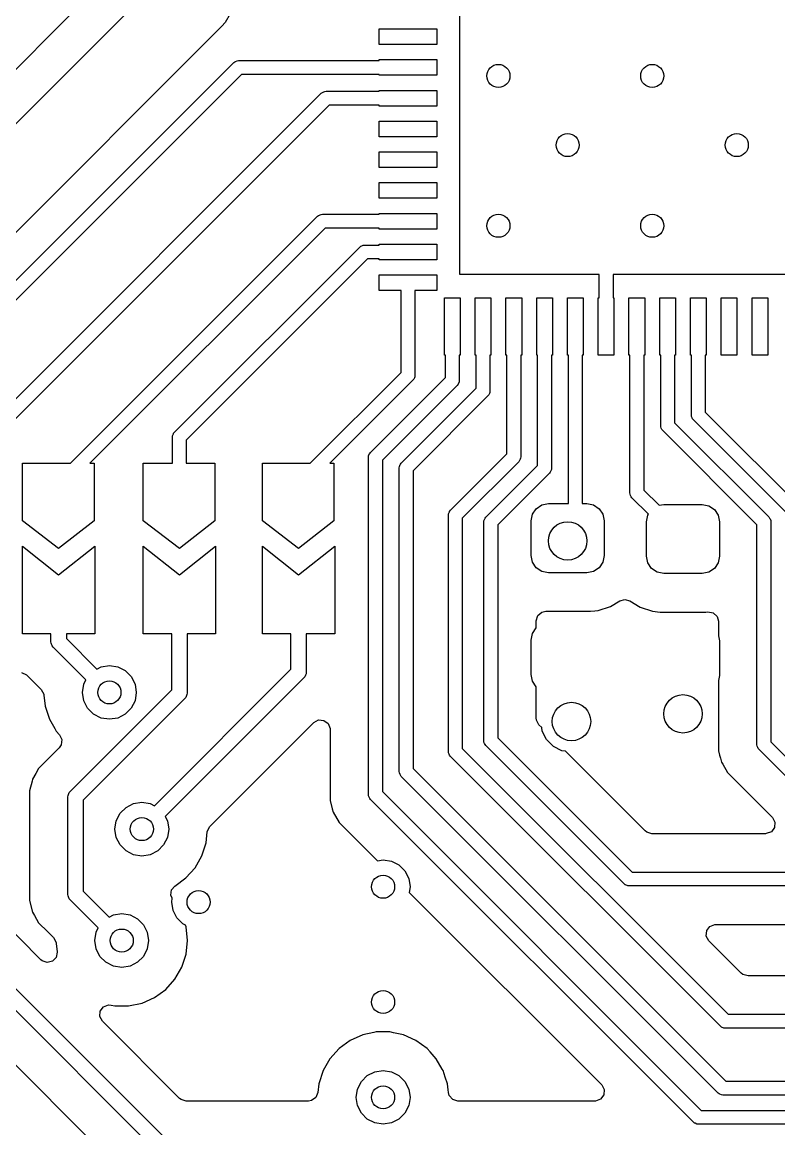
# Model space of a CAD drawing. Extents: x 70 to 224, y -154 to -54.
# Drawn here: x 118.7 to 128.55, y -103.25 to -88.85 of the extents above; entities that cross this region are included whole.
import ezdxf

# ---------------------------------------------------------------- set-up
doc = ezdxf.new("R2010")
doc.units = 0
doc.layers.add('BLACK', color=7, linetype='CONTINUOUS')

msp = doc.modelspace()

# ---------------------------------------------------------------- linework, layer by layer
at = {"layer": 'BLACK', "linetype": 'CONTINUOUS'}
for p, q in [((124.3981, -92.1358), (124.3981, -86.729999)), ((115.346447, -93.446447), (120.449998, -88.342895)), ((119.387478, -88.6976), (115.964043, -92.121035)), ((121.411938, -88.741344), (121.346675, -88.854383)), ((121.303551, -88.903556), (116.053553, -94.153553)), ((121.346666, -88.854391), (121.303551, -88.903556)), ((121.346675, -88.854383), (121.346666, -88.854391)), ((123.348801, -89.142), (123.348801, -88.938)), ((123.348801, -88.938), (124.098801, -88.938)), ((124.098801, -88.938), (124.098801, -89.142)), ((124.098801, -89.142), (123.348801, -89.142)), ((116.24272, -94.59), (121.456361, -89.376359)), ((121.456361, -89.376359), (121.469999, -89.365167)), ((121.469999, -89.365167), (121.479501, -89.36123)), ((121.479501, -89.36123), (121.502443, -89.351728)), ((121.502443, -89.351728), (121.520001, -89.349999)), ((121.520001, -89.349999), (123.348801, -89.349999)), ((123.348801, -89.349999), (123.348801, -89.337999)), ((123.348801, -89.337999), (124.098801, -89.337999)), ((124.098801, -89.337999), (124.098801, -89.541999)), ((121.557281, -89.529999), (116.49728, -94.59)), ((123.348801, -89.529999), (121.557281, -89.529999)), ((123.348801, -89.541999), (123.348801, -89.529999)), ((124.098801, -89.541999), (123.348801, -89.541999)), ((117.78272, -94.59), (122.59636, -89.776361)), ((122.59636, -89.776361), (122.609997, -89.765168)), ((122.609997, -89.765168), (122.629002, -89.757296)), ((122.629002, -89.757296), (122.642441, -89.75173)), ((122.642441, -89.75173), (122.659999, -89.750001)), ((122.659999, -89.750001), (123.348801, -89.750001)), ((123.348801, -89.750001), (123.348801, -89.738001)), ((123.348801, -89.738001), (124.098801, -89.738001)), ((124.098801, -89.738001), (124.098801, -89.942001)), ((122.697278, -89.930001), (118.03728, -94.59)), ((123.348801, -89.930001), (122.697278, -89.930001)), ((123.348801, -89.942001), (123.348801, -89.930001)), ((124.098801, -89.942001), (123.348801, -89.942001)), ((123.348801, -90.342), (123.348801, -90.138)), ((123.348801, -90.138), (124.098801, -90.138)), ((124.098801, -90.138), (124.098801, -90.342)), ((124.098801, -90.342), (123.348801, -90.342)), ((123.348801, -90.741999), (123.348801, -90.537999)), ((123.348801, -90.537999), (124.098801, -90.537999)), ((124.098801, -90.537999), (124.098801, -90.741999)), ((124.098801, -90.741999), (123.348801, -90.741999)), ((123.348801, -91.142001), (123.348801, -90.938001)), ((123.348801, -90.938001), (124.098801, -90.938001)), ((124.098801, -90.938001), (124.098801, -91.142001)), ((124.098801, -91.142001), (123.348801, -91.142001)), ((119.33272, -94.59), (122.546361, -91.37636)), ((122.546361, -91.37636), (122.559999, -91.365167)), ((122.559999, -91.365167), (122.592442, -91.351729)), ((122.592442, -91.351729), (122.61, -91.35)), ((122.61, -91.35), (123.348801, -91.35)), ((123.348801, -91.35), (123.348801, -91.338)), ((123.348801, -91.338), (124.098801, -91.338)), ((124.098801, -91.338), (124.098801, -91.542)), ((122.647279, -91.53), (119.58728, -94.59)), ((123.348801, -91.53), (122.647279, -91.53)), ((123.348801, -91.542), (123.348801, -91.53)), ((124.098801, -91.542), (123.348801, -91.542)), ((120.68636, -94.18636), (123.096361, -91.776359)), ((123.096361, -91.776359), (123.109999, -91.765167)), ((123.109999, -91.765167), (123.122937, -91.759808)), ((123.122937, -91.759808), (123.142443, -91.751728)), ((123.142443, -91.751728), (123.160001, -91.749999)), ((123.160001, -91.749999), (123.348801, -91.749999)), ((123.348801, -91.749999), (123.348801, -91.737999)), ((123.348801, -91.737999), (124.098801, -91.737999)), ((124.098801, -91.737999), (124.098801, -91.941999)), ((123.197281, -91.929999), (120.84, -94.28728)), ((123.348801, -91.929999), (123.197281, -91.929999)), ((123.348801, -91.941999), (123.348801, -91.929999)), ((124.098801, -91.941999), (123.348801, -91.941999)), ((123.348801, -92.341998), (123.348801, -92.137998)), ((123.348801, -92.137998), (124.098801, -92.137998)), ((124.098801, -92.137998), (124.098801, -92.341998)), ((126.210001, -92.1358), (124.3981, -92.1358)), ((126.210001, -92.435101), (126.210001, -92.1358)), ((129.4019, -92.1358), (126.390001, -92.1358)), ((126.390001, -92.1358), (126.390001, -92.435101)), ((123.633801, -92.341998), (123.348801, -92.341998)), ((123.633801, -93.408919), (123.633801, -92.341998)), ((124.098801, -92.341998), (123.813801, -92.341998)), ((123.813801, -92.341998), (123.813801, -93.446199)), ((124.198, -93.185101), (124.198, -92.435101)), ((124.198, -92.435101), (124.402, -92.435101)), ((124.402, -92.435101), (124.402, -93.185101)), ((124.597999, -93.185101), (124.597999, -92.435101)), ((124.597999, -92.435101), (124.801999, -92.435101)), ((124.801999, -92.435101), (124.801999, -93.185101)), ((124.998001, -93.185101), (124.998001, -92.435101)), ((124.998001, -92.435101), (125.202001, -92.435101)), ((125.202001, -92.435101), (125.202001, -93.185101)), ((125.398, -93.185101), (125.398, -92.435101)), ((125.398, -92.435101), (125.602, -92.435101)), ((125.602, -92.435101), (125.602, -93.185101)), ((125.797999, -93.185101), (125.797999, -92.435101)), ((125.797999, -92.435101), (126.001999, -92.435101)), ((126.001999, -92.435101), (126.001999, -93.185101)), ((126.198001, -93.185101), (126.198001, -92.435101)), ((126.198001, -92.435101), (126.210001, -92.435101)), ((126.390001, -92.435101), (126.402001, -92.435101)), ((126.402001, -92.435101), (126.402001, -93.185101)), ((126.598, -93.185101), (126.598, -92.435101)), ((126.598, -92.435101), (126.802, -92.435101)), ((126.802, -92.435101), (126.802, -93.185101)), ((126.998, -93.185101), (126.998, -92.435101)), ((126.998, -92.435101), (127.202, -92.435101)), ((127.202, -92.435101), (127.202, -93.185101)), ((127.397999, -93.185101), (127.397999, -92.435101)), ((127.397999, -92.435101), (127.601999, -92.435101)), ((127.601999, -92.435101), (127.601999, -93.185101)), ((127.798001, -93.185101), (127.798001, -92.435101)), ((127.798001, -92.435101), (128.002001, -92.435101)), ((128.002001, -92.435101), (128.002001, -93.185101)), ((128.198, -93.185101), (128.198, -92.435101)), ((128.198, -92.435101), (128.402, -92.435101)), ((128.402, -92.435101), (128.402, -93.185101)), ((124.21, -93.185101), (124.198, -93.185101)), ((124.21, -93.475318), (124.21, -93.185101)), ((124.402, -93.185101), (124.39, -93.185101)), ((124.39, -93.185101), (124.39, -93.512598)), ((124.609999, -93.185101), (124.597999, -93.185101)), ((124.609999, -93.612721), (124.609999, -93.185101)), ((124.801999, -93.185101), (124.789999, -93.185101)), ((124.789999, -93.185101), (124.789999, -93.650001)), ((125.010001, -93.185101), (124.998001, -93.185101)), ((125.010001, -94.468163), (125.010001, -93.185101)), ((125.202001, -93.185101), (125.190001, -93.185101)), ((125.190001, -93.185101), (125.190001, -94.505443)), ((125.41, -93.185101), (125.398, -93.185101)), ((125.41, -94.618164), (125.41, -93.185101)), ((125.602, -93.185101), (125.59, -93.185101)), ((125.59, -93.185101), (125.59, -94.655444)), ((125.809999, -93.185101), (125.797999, -93.185101)), ((125.809999, -95.115), (125.809999, -93.185101)), ((126.001999, -93.185101), (125.989999, -93.185101)), ((125.989999, -93.185101), (125.989999, -95.115)), ((126.402001, -93.185101), (126.198001, -93.185101)), ((126.61, -93.185101), (126.598, -93.185101)), ((126.61, -94.975), (126.61, -93.185101)), ((126.802, -93.185101), (126.79, -93.185101)), ((126.79, -93.185101), (126.79, -94.93772)), ((127.01, -93.185101), (126.998, -93.185101)), ((127.01, -94.1), (127.01, -93.185101)), ((127.202, -93.185101), (127.19, -93.185101)), ((127.19, -93.185101), (127.19, -94.06272)), ((127.409999, -93.185101), (127.397999, -93.185101)), ((127.409999, -93.962597), (127.409999, -93.185101)), ((127.601999, -93.185101), (127.589999, -93.185101)), ((127.589999, -93.185101), (127.589999, -93.925317)), ((128.002001, -93.185101), (127.798001, -93.185101)), ((128.402, -93.185101), (128.198, -93.185101)), ((122.45272, -94.59), (123.633801, -93.408919)), ((123.813801, -93.446199), (123.812072, -93.463757)), ((123.787441, -93.509838), (122.70728, -94.59)), ((123.23636, -94.448958), (124.21, -93.475318)), ((124.36364, -93.576237), (123.39, -94.549877)), ((123.798634, -93.4962), (123.787441, -93.509838)), ((123.806838, -93.476393), (123.798634, -93.4962)), ((123.812072, -93.463757), (123.806838, -93.476393)), ((124.374833, -93.562599), (124.36364, -93.576237)), ((124.388271, -93.530156), (124.374833, -93.562599)), ((124.39, -93.512598), (124.388271, -93.530156)), ((123.63636, -94.58636), (124.609999, -93.612721)), ((124.763639, -93.713641), (123.79, -94.68728)), ((124.774831, -93.700003), (124.763639, -93.713641)), ((124.782137, -93.682364), (124.774831, -93.700003)), ((124.78827, -93.667559), (124.782137, -93.682364)), ((124.789999, -93.650001), (124.78827, -93.667559)), ((127.411728, -93.980155), (127.409999, -93.962597)), ((127.420159, -94.000508), (127.411728, -93.980155)), ((127.425167, -94.012599), (127.420159, -94.000508)), ((127.436359, -94.026237), (127.425167, -94.012599)), ((129.01, -95.599878), (127.436359, -94.026237)), ((127.589999, -93.925317), (129.16364, -95.498958)), ((127.011729, -94.117558), (127.01, -94.1)), ((127.018176, -94.133122), (127.011729, -94.117558)), ((127.025168, -94.150002), (127.018176, -94.133122)), ((127.03636, -94.16364), (127.025168, -94.150002)), ((128.262549, -95.389828), (127.03636, -94.16364)), ((127.19, -94.06272), (128.416189, -95.28891)), ((120.66, -94.25), (120.661729, -94.232442)), ((120.66, -94.59), (120.66, -94.25)), ((120.661729, -94.232442), (120.673188, -94.204778)), ((120.673188, -94.204778), (120.675168, -94.199998)), ((120.675168, -94.199998), (120.68636, -94.18636)), ((120.84, -94.28728), (120.84, -94.59)), ((123.211729, -94.49504), (123.224597, -94.463975)), ((123.224597, -94.463975), (123.225168, -94.462596)), ((123.225168, -94.462596), (123.23636, -94.448958)), ((118.71, -95.34), (118.71, -94.59)), ((118.71, -94.59), (119.33272, -94.59)), ((119.58728, -94.59), (119.64, -94.59)), ((119.64, -94.59), (119.64, -95.34)), ((120.28, -95.34), (120.28, -94.59)), ((120.28, -94.59), (120.66, -94.59)), ((120.84, -94.59), (121.21, -94.59)), ((121.21, -94.59), (121.21, -95.34)), ((121.83, -95.34), (121.83, -94.59)), ((121.83, -94.59), (122.45272, -94.59)), ((122.70728, -94.59), (122.76, -94.59)), ((122.76, -94.59), (122.76, -95.34)), ((123.21, -94.512598), (123.211729, -94.49504)), ((123.21, -98.9), (123.21, -94.512598)), ((123.39, -94.549877), (123.39, -98.86272)), ((123.611729, -94.632442), (123.623048, -94.605117)), ((123.623048, -94.605117), (123.625168, -94.599998)), ((123.625168, -94.599998), (123.63636, -94.58636)), ((124.27636, -95.201804), (125.010001, -94.468163)), ((125.163641, -94.569082), (124.43, -95.302723)), ((125.174834, -94.555444), (125.163641, -94.569082)), ((125.182654, -94.536564), (125.174834, -94.555444)), ((125.188272, -94.523001), (125.182654, -94.536564)), ((125.190001, -94.505443), (125.188272, -94.523001)), ((123.61, -94.65), (123.611729, -94.632442)), ((123.61, -98.6), (123.61, -94.65)), ((123.79, -94.68728), (123.79, -98.56272)), ((124.73636, -95.291804), (125.41, -94.618164)), ((125.563639, -94.719084), (124.89, -95.392723)), ((125.574832, -94.705446), (125.563639, -94.719084)), ((125.581911, -94.688355), (125.574832, -94.705446)), ((125.588271, -94.673002), (125.581911, -94.688355)), ((125.59, -94.655444), (125.588271, -94.673002)), ((126.611729, -94.992558), (126.61, -94.975)), ((126.61894, -95.009965), (126.611729, -94.992558)), ((126.625168, -95.025002), (126.61894, -95.009965)), ((126.63636, -95.03864), (126.625168, -95.025002)), ((126.849933, -95.252213), (126.63636, -95.03864)), ((126.79, -94.93772), (126.989344, -95.137064)), ((125.342127, -95.253896), (125.390901, -95.180901)), ((125.390901, -95.180901), (125.463896, -95.132127)), ((125.463896, -95.132127), (125.55, -95.115)), ((125.55, -95.115), (125.809999, -95.115)), ((125.989999, -95.115), (126.05, -95.115)), ((126.05, -95.115), (126.136104, -95.132127)), ((126.136104, -95.132127), (126.209099, -95.180901)), ((126.209099, -95.180901), (126.257873, -95.253896)), ((126.989344, -95.137064), (127.05, -95.125)), ((127.05, -95.125), (127.55, -95.125)), ((127.55, -95.125), (127.636104, -95.142127)), ((127.636104, -95.142127), (127.709099, -95.190901)), ((124.25, -95.265444), (124.251729, -95.247886)), ((124.25, -98.34), (124.25, -95.265444)), ((124.251729, -95.247886), (124.261976, -95.223148)), ((124.261976, -95.223148), (124.265168, -95.215442)), ((124.265168, -95.215442), (124.27636, -95.201804)), ((124.43, -95.302723), (124.43, -98.30272)), ((124.711729, -95.337886), (124.725168, -95.305443)), ((124.725168, -95.305442), (124.73636, -95.291804)), ((124.725168, -95.305443), (124.725168, -95.305442)), ((125.325, -95.34), (125.342127, -95.253896)), ((126.257873, -95.253896), (126.275, -95.34)), ((126.825, -95.35), (126.842127, -95.263896)), ((126.842127, -95.263896), (126.849933, -95.252213)), ((127.709099, -95.190901), (127.757873, -95.263896)), ((127.757873, -95.263896), (127.775, -95.35)), ((128.416189, -95.28891), (128.427382, -95.302548)), ((128.427382, -95.302548), (128.43231, -95.314447)), ((128.43231, -95.314447), (128.44082, -95.334991)), ((119.18, -95.7), (118.71, -95.34)), ((119.64, -95.34), (119.18, -95.7)), ((120.75, -95.7), (120.28, -95.34)), ((121.21, -95.34), (120.75, -95.7)), ((122.3, -95.7), (121.83, -95.34)), ((122.76, -95.34), (122.3, -95.7)), ((124.71, -95.355444), (124.711729, -95.337886)), ((124.71, -98.2), (124.71, -95.355444)), ((124.89, -95.392723), (124.89, -98.16272)), ((125.325, -95.79), (125.325, -95.34)), ((126.275, -95.34), (126.275, -95.79)), ((126.825, -95.8), (126.825, -95.35)), ((127.775, -95.35), (127.775, -95.8)), ((128.262549, -98.252549), (128.262549, -95.389828)), ((128.44082, -95.334991), (128.442549, -95.352549)), ((128.442549, -95.352549), (128.442549, -98.215269)), ((118.71, -96.81), (118.71, -95.67)), ((118.71, -95.67), (119.18, -96.04)), ((119.18, -96.04), (119.65, -95.67)), ((119.65, -95.67), (119.65, -96.81)), ((120.28, -96.81), (120.28, -95.67)), ((120.28, -95.67), (120.75, -96.04)), ((120.75, -96.04), (121.22, -95.67)), ((121.22, -95.67), (121.22, -96.81)), ((121.83, -96.81), (121.83, -95.67)), ((121.83, -95.67), (122.3, -96.04)), ((122.3, -96.04), (122.77, -95.67)), ((122.77, -95.67), (122.77, -96.81)), ((125.342127, -95.876104), (125.325, -95.79)), ((125.390901, -95.949099), (125.342127, -95.876104)), ((126.257873, -95.876104), (126.209099, -95.949099)), ((126.275, -95.79), (126.257873, -95.876104)), ((126.842127, -95.886104), (126.825, -95.8)), ((126.890901, -95.959099), (126.842127, -95.886104)), ((127.757873, -95.886104), (127.709099, -95.959099)), ((127.775, -95.8), (127.757873, -95.886104)), ((125.463896, -95.997873), (125.390901, -95.949099)), ((125.55, -96.015), (125.463896, -95.997873)), ((126.05, -96.015), (125.55, -96.015)), ((126.136104, -95.997873), (126.05, -96.015)), ((126.209099, -95.949099), (126.136104, -95.997873)), ((126.963896, -96.007873), (126.890901, -95.959099)), ((127.05, -96.025), (126.963896, -96.007873)), ((127.55, -96.025), (127.05, -96.025)), ((127.636104, -96.007873), (127.55, -96.025)), ((127.709099, -95.959099), (127.636104, -96.007873)), ((126.197708, -96.505349), (126.358697, -96.452003)), ((126.358697, -96.452003), (126.476797, -96.379157)), ((126.476797, -96.379157), (126.544188, -96.360717)), ((126.544188, -96.360717), (126.60699, -96.379158)), ((126.60699, -96.379158), (126.741294, -96.461998)), ((126.741294, -96.461998), (126.741297, -96.461999)), ((126.741297, -96.461999), (126.741303, -96.462003)), ((126.741303, -96.462003), (126.902292, -96.515349)), ((125.3905, -96.639499), (125.410185, -96.57246)), ((125.410185, -96.57246), (125.462989, -96.526705)), ((125.462989, -96.526705), (125.514495, -96.515499)), ((125.514495, -96.515499), (126.098344, -96.515499)), ((126.098344, -96.515499), (126.098352, -96.515498)), ((126.098352, -96.515498), (126.098355, -96.515498)), ((126.098355, -96.515498), (126.15276, -96.50994)), ((126.15276, -96.50994), (126.197708, -96.505349)), ((126.902292, -96.515349), (127.001655, -96.5255)), ((127.001655, -96.5255), (127.598344, -96.525499)), ((127.598344, -96.525499), (127.625447, -96.52273)), ((127.625447, -96.52273), (127.694139, -96.535499)), ((127.694139, -96.535499), (127.745024, -96.583379)), ((127.745024, -96.583379), (127.762049, -96.646088)), ((125.342127, -96.803896), (125.3905, -96.731501)), ((125.3905, -96.731501), (125.3905, -96.639499)), ((127.762049, -96.646088), (127.762049, -96.83489)), ((114.1, -96.908578), (120.581422, -103.39)), ((119.08, -96.81), (118.71, -96.81)), ((119.08, -96.911524), (119.08, -96.81)), ((119.081921, -96.931033), (119.08, -96.911524)), ((119.65, -96.81), (119.28, -96.81)), ((119.28, -96.81), (119.28, -96.870102)), ((119.28, -96.870102), (119.676665, -97.266767)), ((120.65, -96.81), (120.28, -96.81)), ((120.65, -97.539339), (120.65, -96.81)), ((121.22, -96.81), (120.85, -96.81)), ((120.85, -96.81), (120.85, -97.580761)), ((122.2, -96.81), (121.83, -96.81)), ((122.2, -97.270609), (122.2, -96.81)), ((122.77, -96.81), (122.4, -96.81)), ((122.4, -96.81), (122.4, -97.312031)), ((125.325, -96.89), (125.342127, -96.803896)), ((125.325, -97.34), (125.325, -96.89)), ((127.762049, -96.83489), (127.775, -96.9)), ((127.775, -96.9), (127.775, -97.35)), ((120.469289, -103.560711), (113.958578, -97.05)), ((119.096853, -96.967081), (119.081921, -96.931033)), ((119.109289, -96.982235), (119.096853, -96.967081)), ((119.535243, -97.408189), (119.109289, -96.982235)), ((118.698044, -97.313781), (118.761598, -97.342804)), ((118.761598, -97.342804), (118.768077, -97.348837)), ((119.676665, -97.266767), (119.731843, -97.238653)), ((119.731843, -97.238653), (119.839999, -97.221523)), ((119.839999, -97.221523), (119.948155, -97.238653)), ((119.948155, -97.238653), (120.045724, -97.288367)), ((120.045724, -97.288367), (120.123155, -97.365798)), ((120.425364, -99.045244), (122.2, -97.270609)), ((122.398079, -97.33154), (122.391217, -97.348105)), ((122.4, -97.312031), (122.398079, -97.33154)), ((125.342127, -97.426104), (125.325, -97.34)), ((118.768077, -97.348837), (118.818344, -97.399104)), ((118.818344, -97.399104), (118.818349, -97.399108)), ((118.818349, -97.399108), (118.953066, -97.533826)), ((119.489999, -97.571523), (119.507129, -97.463367)), ((119.507129, -97.463367), (119.535243, -97.408189)), ((120.123155, -97.365798), (120.172869, -97.463367)), ((120.172869, -97.463367), (120.189999, -97.571523)), ((122.37071, -97.382742), (120.566786, -99.186666)), ((122.383147, -97.367589), (122.37071, -97.382742)), ((122.391217, -97.348105), (122.383147, -97.367589)), ((125.3905, -97.498498), (125.342127, -97.426104)), ((127.775, -97.35), (127.762049, -97.415109)), ((127.762049, -97.415109), (127.762049, -98.33029)), ((113.787583, -97.586818), (120.01185, -103.811085)), ((118.949544, -101.050309), (115.410122, -97.510887)), ((118.953066, -97.533826), (118.98655, -97.595148)), ((118.98655, -97.595148), (118.988705, -97.608544)), ((118.988705, -97.608544), (119.003502, -97.749327)), ((119.329289, -98.86005), (120.65, -97.539339)), ((119.507129, -97.679679), (119.489999, -97.571523)), ((120.189999, -97.571523), (120.172869, -97.679679)), ((120.83752, -97.62576), (120.833147, -97.636319)), ((120.848079, -97.60027), (120.83752, -97.62576)), ((120.85, -97.580761), (120.848079, -97.60027)), ((125.3905, -97.904045), (125.3905, -97.498498)), ((119.003502, -97.749327), (119.003503, -97.74933)), ((119.003503, -97.74933), (119.058746, -97.919352)), ((120.82071, -97.651472), (119.5, -98.972182)), ((119.556843, -97.777248), (119.507129, -97.679679)), ((119.634274, -97.854679), (119.556843, -97.777248)), ((120.123155, -97.777248), (120.045724, -97.854679)), ((120.172869, -97.679679), (120.123155, -97.777248)), ((120.833147, -97.636319), (120.82071, -97.651472)), ((119.058746, -97.919352), (119.058749, -97.919358)), ((119.058749, -97.919358), (119.129718, -98.042281)), ((119.731843, -97.904393), (119.634274, -97.854679)), ((119.839999, -97.921523), (119.731843, -97.904393)), ((119.948155, -97.904393), (119.839999, -97.921523)), ((120.045724, -97.854679), (119.948155, -97.904393)), ((125.393334, -97.930403), (125.3905, -97.904045)), ((119.129718, -98.042281), (119.14814, -98.074188)), ((121.148955, -99.312309), (122.497819, -97.963446)), ((122.497819, -97.963446), (122.559142, -97.929961)), ((122.559142, -97.929961), (122.628834, -97.934945)), ((122.628834, -97.934945), (122.684767, -97.976817)), ((122.684767, -97.976817), (122.709184, -98.042281)), ((122.709184, -98.042281), (122.7095, -98.051127)), ((122.7095, -98.051127), (122.7095, -98.97774)), ((125.426819, -97.991726), (125.393334, -97.930403)), ((125.462214, -98.027121), (125.426819, -97.991726)), ((125.469577, -98.073607), (125.462214, -98.027121)), ((119.14814, -98.074188), (119.19221, -98.123133)), ((119.19221, -98.123133), (119.222439, -98.186122)), ((119.222439, -98.186122), (119.213814, -98.255457)), ((124.711729, -98.217558), (124.71, -98.2)), ((124.89, -98.16272), (126.637279, -99.91)), ((125.526393, -98.185114), (125.469577, -98.073607)), ((125.614886, -98.273607), (125.526393, -98.185114)), ((119.187741, -98.293784), (119.031286, -98.450239)), ((119.213814, -98.255457), (119.187741, -98.293784)), ((124.251729, -98.357558), (124.25, -98.34)), ((124.43, -98.30272), (127.887279, -101.76)), ((124.719175, -98.235533), (124.711729, -98.217558)), ((124.725168, -98.250002), (124.719175, -98.235533)), ((124.73636, -98.26364), (124.725168, -98.250002)), ((126.53636, -100.063639), (124.73636, -98.26364)), ((125.726393, -98.330423), (125.614886, -98.273607)), ((125.772878, -98.337785), (125.726393, -98.330423)), ((126.808274, -99.373181), (125.772878, -98.337785)), ((127.762049, -98.33029), (127.776983, -98.386022)), ((128.264278, -98.270107), (128.262549, -98.252549)), ((128.271802, -98.288271), (128.264278, -98.270107)), ((128.277717, -98.302551), (128.271802, -98.288271)), ((128.288909, -98.316189), (128.277717, -98.302551)), ((129.48636, -99.513639), (128.288909, -98.316189)), ((128.442549, -98.215269), (129.587279, -99.36)), ((119.031286, -98.450239), (118.919481, -98.562043)), ((124.258772, -98.37456), (124.251729, -98.357558)), ((124.265168, -98.390002), (124.258772, -98.37456)), ((124.27636, -98.40364), (124.265168, -98.390002)), ((127.786361, -101.91364), (124.27636, -98.40364)), ((127.776983, -98.386022), (127.788211, -98.427925)), ((127.788211, -98.427925), (127.788211, -98.427927)), ((127.788211, -98.427927), (127.802289, -98.480471)), ((127.802289, -98.480471), (127.80229, -98.480472)), ((127.80229, -98.480472), (127.802291, -98.480474)), ((127.802291, -98.480474), (127.816516, -98.505113)), ((118.881662, -98.627549), (118.840423, -98.698975)), ((118.881663, -98.627547), (118.881662, -98.627549)), ((118.919479, -98.562046), (118.881663, -98.627547)), ((118.919481, -98.562043), (118.919479, -98.562046)), ((123.611729, -98.617558), (123.61, -98.6)), ((123.620126, -98.63783), (123.611729, -98.617558)), ((123.625168, -98.650002), (123.620126, -98.63783)), ((123.79, -98.56272), (127.85728, -102.63)), ((127.816516, -98.505113), (127.880028, -98.61512)), ((127.880028, -98.61512), (127.880032, -98.615125)), ((127.880032, -98.615125), (128.462726, -99.197819)), ((118.833646, -98.724266), (118.799499, -98.851704)), ((118.840423, -98.698975), (118.833646, -98.724266)), ((123.63636, -98.66364), (123.625168, -98.650002)), ((127.75636, -102.78364), (123.63636, -98.66364)), ((118.799499, -98.851704), (118.799499, -98.851706)), ((118.799499, -98.851706), (118.799499, -99.019807)), ((119.3, -98.930761), (119.301921, -98.911252)), ((119.301921, -98.911252), (119.316853, -98.875204)), ((119.316853, -98.875204), (119.329289, -98.86005)), ((123.211729, -98.917558), (123.21, -98.9)), ((123.217797, -98.932206), (123.211729, -98.917558)), ((123.39, -98.86272), (127.53728, -103.01)), ((118.799499, -99.019807), (118.7995, -99.01982)), ((118.7995, -99.01982), (118.7995, -100.11333)), ((119.3, -100.2), (119.3, -98.930761)), ((119.5, -98.972182), (119.5, -100.158578)), ((119.978875, -99.144275), (120.056306, -99.066844)), ((120.056306, -99.066844), (120.153875, -99.01713)), ((120.153875, -99.01713), (120.262031, -99)), ((120.262031, -99), (120.370187, -99.01713)), ((120.370187, -99.01713), (120.425364, -99.045244)), ((122.7095, -98.97774), (122.738205, -99.084872)), ((123.225168, -98.950002), (123.217797, -98.932206)), ((123.23636, -98.96364), (123.225168, -98.950002)), ((127.43636, -103.16364), (123.23636, -98.96364)), ((119.929161, -99.241844), (119.978875, -99.144275)), ((120.566786, -99.186666), (120.594901, -99.241844)), ((122.738205, -99.084872), (122.749741, -99.127923)), ((122.749741, -99.127923), (122.749743, -99.127928)), ((122.749743, -99.127928), (122.827479, -99.262571)), ((128.462726, -99.197819), (128.496211, -99.259142)), ((119.912031, -99.35), (119.929161, -99.241844)), ((119.929161, -99.458156), (119.912031, -99.35)), ((120.594901, -99.241844), (120.612031, -99.35)), ((120.612031, -99.35), (120.594901, -99.458156)), ((121.113325, -99.387016), (121.139908, -99.322405)), ((121.139908, -99.322405), (121.148955, -99.312309)), ((122.827479, -99.262571), (122.827483, -99.262576)), ((122.827483, -99.262576), (123.326541, -99.761634)), ((128.491227, -99.328834), (128.449355, -99.384767)), ((128.496211, -99.259142), (128.491227, -99.328834)), ((119.978875, -99.555725), (119.929161, -99.458156)), ((120.594901, -99.458156), (120.545187, -99.555725)), ((121.098528, -99.527803), (121.113325, -99.387016)), ((126.828916, -99.389815), (126.808274, -99.373181)), ((126.895955, -99.4095), (126.828916, -99.389815)), ((128.375045, -99.4095), (126.895955, -99.4095)), ((128.383891, -99.409184), (128.375045, -99.4095)), ((128.449355, -99.384767), (128.383891, -99.409184)), ((120.056306, -99.633156), (119.978875, -99.555725)), ((120.153875, -99.68287), (120.056306, -99.633156)), ((120.467756, -99.633156), (120.370187, -99.68287)), ((120.545187, -99.555725), (120.467756, -99.633156)), ((121.043281, -99.697835), (121.098528, -99.527803)), ((120.262031, -99.7), (120.153875, -99.68287)), ((120.370187, -99.68287), (120.262031, -99.7)), ((120.95389, -99.852665), (121.043281, -99.697835)), ((123.326541, -99.761634), (123.4, -99.75)), ((123.4, -99.75), (123.508156, -99.76713)), ((123.508156, -99.76713), (123.605725, -99.816844)), ((120.834261, -99.985526), (120.95389, -99.852665)), ((123.605725, -99.816844), (123.683156, -99.894275)), ((123.683156, -99.894275), (123.73287, -99.991844)), ((126.637279, -99.91), (143.18772, -99.91)), ((120.689863, -100.090438), (120.834261, -99.985526)), ((123.73287, -99.991844), (123.75, -100.1)), ((126.549998, -100.074832), (126.53636, -100.063639)), ((126.553574, -100.076313), (126.549998, -100.074832)), ((126.582442, -100.088271), (126.553574, -100.076313)), ((118.7995, -100.11333), (118.799499, -100.113348)), ((118.799499, -100.113348), (118.799499, -100.279054)), ((119.301921, -100.219509), (119.3, -100.2)), ((119.316853, -100.255557), (119.301921, -100.219509)), ((119.5, -100.158578), (119.836666, -100.495244)), ((120.640371, -100.210735), (120.648996, -100.1414)), ((120.65824, -100.24797), (120.640371, -100.210735)), ((120.648996, -100.1414), (120.689863, -100.090438)), ((123.75, -100.1), (123.738365, -100.173458)), ((123.738365, -100.173458), (126.242726, -102.677819)), ((126.6, -100.09), (126.582442, -100.088271)), ((143.225, -100.09), (126.6, -100.09)), ((118.799499, -100.279054), (118.799498, -100.279054)), ((118.799498, -100.279054), (118.840424, -100.431789)), ((119.329289, -100.270711), (119.316853, -100.255557)), ((119.695244, -100.636666), (119.329289, -100.270711)), ((120.65, -100.3), (120.65824, -100.24797)), ((120.66713, -100.408156), (120.65, -100.3)), ((118.840424, -100.431789), (118.840425, -100.43179)), ((118.840425, -100.43179), (118.864153, -100.472887)), ((118.864153, -100.472887), (118.864154, -100.472889)), ((118.864154, -100.472889), (118.919475, -100.568709)), ((119.836666, -100.495244), (119.891844, -100.46713)), ((119.891844, -100.46713), (120, -100.45)), ((120, -100.45), (120.108156, -100.46713)), ((120.108156, -100.46713), (120.205725, -100.516844)), ((120.716844, -100.505725), (120.66713, -100.408156)), ((120.794275, -100.583156), (120.716844, -100.505725)), ((118.919475, -100.568709), (118.919481, -100.568717)), ((118.919481, -100.568717), (119.038349, -100.687585)), ((119.66713, -100.691844), (119.695244, -100.636666)), ((120.205725, -100.516844), (120.283156, -100.594275)), ((120.283156, -100.594275), (120.33287, -100.691844)), ((120.829671, -100.601191), (120.794275, -100.583156)), ((120.836497, -100.622197), (120.829671, -100.601191)), ((120.855185, -100.8), (120.836497, -100.622197)), ((127.608773, -100.671166), (127.650645, -100.615233)), ((127.650645, -100.615233), (127.716109, -100.590816)), ((127.716109, -100.590816), (127.724955, -100.5905)), ((127.724955, -100.5905), (132.145978, -100.5905)), ((119.038349, -100.687585), (119.038355, -100.68759)), ((119.038355, -100.68759), (119.113066, -100.762301)), ((119.113066, -100.762301), (119.146551, -100.823624)), ((119.65, -100.8), (119.66713, -100.691844)), ((119.66713, -100.908156), (119.65, -100.8)), ((120.33287, -100.691844), (120.35, -100.8)), ((120.35, -100.8), (120.33287, -100.908156)), ((120.836497, -100.977803), (120.855185, -100.8)), ((127.603789, -100.740858), (127.608773, -100.671166)), ((127.637274, -100.802181), (127.603789, -100.740858)), ((119.146551, -100.823624), (119.148705, -100.837019)), ((119.148705, -100.837019), (119.160309, -100.947419)), ((119.716844, -101.005725), (119.66713, -100.908156)), ((120.33287, -100.908156), (120.283156, -101.005725)), ((128.058274, -101.223181), (127.637274, -100.802181)), ((118.966263, -101.064316), (118.949544, -101.050309)), ((119.032505, -101.086538), (118.966263, -101.064316)), ((119.100245, -101.06942), (119.032505, -101.086538)), ((119.147977, -101.018396), (119.100245, -101.06942)), ((119.160546, -100.949666), (119.147977, -101.018396)), ((119.160309, -100.947419), (119.160546, -100.949666)), ((119.794275, -101.083156), (119.716844, -101.005725)), ((119.891844, -101.13287), (119.794275, -101.083156)), ((120.205725, -101.083156), (120.108156, -101.13287)), ((120.283156, -101.005725), (120.205725, -101.083156)), ((120.78125, -101.147835), (120.836497, -100.977803)), ((120, -101.15), (119.891844, -101.13287)), ((120.108156, -101.13287), (120, -101.15)), ((120.691859, -101.302665), (120.78125, -101.147835)), ((128.078916, -101.239815), (128.058274, -101.223181)), ((120.57223, -101.435526), (120.691859, -101.302665)), ((128.145955, -101.2595), (128.078916, -101.239815)), ((143.488479, -101.2595), (128.145955, -101.2595)), ((120.427593, -101.540612), (120.57223, -101.435526)), ((119.719828, -101.718079), (119.7617, -101.662146)), ((119.7617, -101.662146), (119.827164, -101.637729)), ((119.827164, -101.637729), (119.861788, -101.640122)), ((119.861788, -101.640122), (119.910609, -101.6505)), ((119.910609, -101.6505), (119.91061, -101.6505)), ((119.91061, -101.6505), (120.089389, -101.6505)), ((120.089389, -101.6505), (120.089391, -101.6505)), ((120.089391, -101.6505), (120.264267, -101.613329)), ((120.264267, -101.613329), (120.427593, -101.540612)), ((119.714844, -101.787771), (119.719828, -101.718079)), ((119.748329, -101.849094), (119.714844, -101.787771)), ((127.887279, -101.76), (144.075, -101.76)), ((120.752416, -102.853181), (119.748329, -101.849094)), ((127.799999, -101.924833), (127.786361, -101.91364)), ((127.832442, -101.938271), (127.799999, -101.924833)), ((127.85, -101.94), (127.832442, -101.938271)), ((144.075, -101.94), (127.85, -101.94)), ((123.135728, -102.026672), (122.972408, -102.099387)), ((123.135733, -102.02667), (123.135728, -102.026672)), ((123.279954, -101.996015), (123.135733, -102.02667)), ((123.310609, -101.9895), (123.279954, -101.996015)), ((123.489391, -101.9895), (123.310609, -101.9895)), ((123.536594, -101.999533), (123.489391, -101.9895)), ((123.664265, -102.02667), (123.536594, -101.999533)), ((123.664267, -102.026671), (123.664265, -102.02667)), ((123.827593, -102.099388), (123.664267, -102.026671)), ((122.827768, -102.204475), (122.70814, -102.337336)), ((122.972408, -102.099387), (122.827768, -102.204475)), ((123.97223, -102.204474), (123.827593, -102.099388)), ((123.972231, -102.204475), (123.97223, -102.204474)), ((123.972232, -102.204476), (123.972231, -102.204475)), ((123.972235, -102.204478), (123.972232, -102.204476)), ((124.013235, -102.250014), (123.972235, -102.204478)), ((122.70814, -102.337336), (122.61875, -102.492164)), ((124.091859, -102.337335), (124.013235, -102.250014)), ((124.17012, -102.472888), (124.091859, -102.337335)), ((122.618747, -102.49217), (122.563504, -102.662192)), ((122.61875, -102.492164), (122.618747, -102.49217)), ((123.194275, -102.556844), (123.291844, -102.50713)), ((123.291844, -102.50713), (123.4, -102.49)), ((123.4, -102.49), (123.508156, -102.50713)), ((123.508156, -102.50713), (123.605725, -102.556844)), ((124.181249, -102.492164), (124.17012, -102.472888)), ((124.181252, -102.49217), (124.181249, -102.492164)), ((124.208873, -102.577181), (124.181252, -102.49217)), ((122.563503, -102.662195), (122.551283, -102.778462)), ((122.563504, -102.662192), (122.563503, -102.662195)), ((123.06713, -102.731844), (123.116844, -102.634275)), ((123.116844, -102.634275), (123.194275, -102.556844)), ((123.605725, -102.556844), (123.683156, -102.634275)), ((123.683156, -102.634275), (123.73287, -102.731844)), ((124.236497, -102.662197), (124.208873, -102.577181)), ((124.244887, -102.742022), (124.236497, -102.662197)), ((127.85728, -102.63), (142.245, -102.63)), ((122.551283, -102.778462), (122.524698, -102.843077)), ((123.05, -102.84), (123.06713, -102.731844)), ((123.73287, -102.731844), (123.75, -102.84)), ((124.248717, -102.778462), (124.244887, -102.742022)), ((124.259244, -102.817011), (124.248717, -102.778462)), ((124.304999, -102.869815), (124.259244, -102.817011)), ((126.271227, -102.808834), (126.229355, -102.864767)), ((126.242726, -102.677819), (126.276211, -102.739142)), ((126.276211, -102.739142), (126.271227, -102.808834)), ((127.769998, -102.794832), (127.75636, -102.78364)), ((127.7795, -102.798768), (127.769998, -102.794832)), ((127.802442, -102.808271), (127.7795, -102.798768)), ((127.82, -102.81), (127.802442, -102.808271)), ((142.20772, -102.81), (127.82, -102.81)), ((120.773058, -102.869815), (120.752416, -102.853181)), ((120.840097, -102.8895), (120.773058, -102.869815)), ((122.427962, -102.8895), (120.840097, -102.8895)), ((122.4674, -102.883061), (122.427962, -102.8895)), ((122.524698, -102.843077), (122.4674, -102.883061)), ((123.06713, -102.948156), (123.05, -102.84)), ((123.116844, -103.045725), (123.06713, -102.948156)), ((123.73287, -102.948156), (123.683156, -103.045725)), ((123.75, -102.84), (123.73287, -102.948156)), ((124.372038, -102.8895), (124.304999, -102.869815)), ((126.155045, -102.8895), (124.372038, -102.8895)), ((126.163891, -102.889184), (126.155045, -102.8895)), ((126.229355, -102.864767), (126.163891, -102.889184)), ((123.194275, -103.123156), (123.116844, -103.045725)), ((123.683156, -103.045725), (123.605725, -103.123156)), ((127.53728, -103.01), (139.425, -103.01)), ((123.291844, -103.17287), (123.194275, -103.123156)), ((123.4, -103.19), (123.291844, -103.17287)), ((123.508156, -103.17287), (123.4, -103.19)), ((123.605725, -103.123156), (123.508156, -103.17287)), ((127.449998, -103.174832), (127.43636, -103.16364)), ((127.458091, -103.178184), (127.449998, -103.174832)), ((127.482442, -103.188271), (127.458091, -103.178184)), ((127.5, -103.19), (127.482442, -103.188271)), ((139.38772, -103.19), (127.5, -103.19))]:
    msp.add_line(p, q, dxfattribs=at)
at = {"layer": 'BLACK'}
for centre, radius in [((124.9, -89.55), 0.15), ((126.9, -89.55), 0.15), ((125.8, -90.45), 0.15), ((128, -90.45), 0.15), ((124.9, -91.5), 0.15), ((126.9, -91.5), 0.15), ((125.8, -95.6), 0.25), ((119.839999, -97.571523), 0.15), ((127.3, -97.85), 0.25), ((125.85, -97.95), 0.25), ((120.262031, -99.35), 0.15), ((123.4, -100.1), 0.15), ((121, -100.3), 0.15), ((120, -100.8), 0.15), ((123.4, -101.6), 0.15), ((123.4, -102.84), 0.15)]:
    msp.add_circle(centre, radius, dxfattribs=at)

doc.saveas('drawing.dxf')
